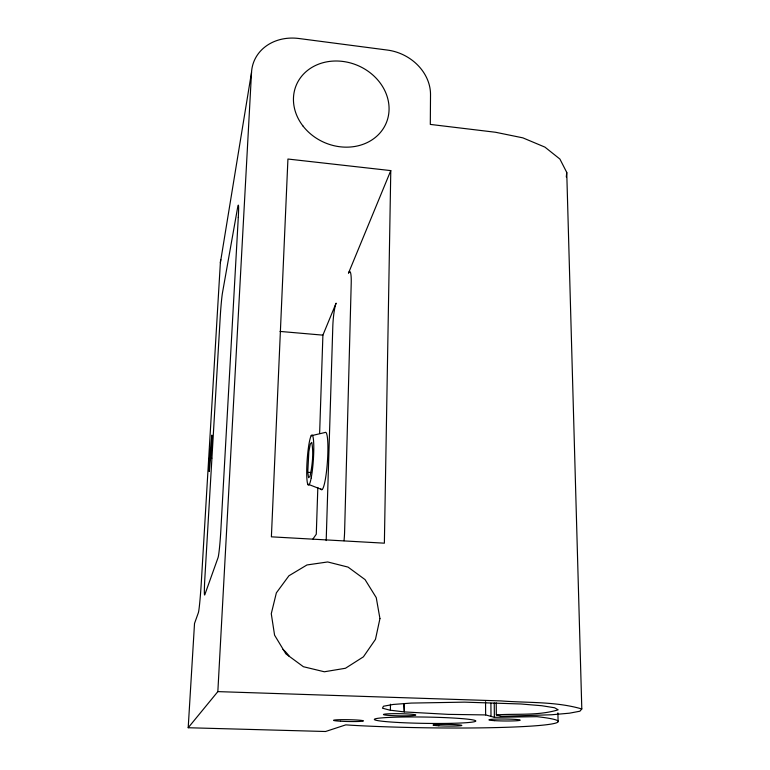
<?xml version="1.0" encoding="UTF-8"?>
<svg xmlns="http://www.w3.org/2000/svg" width="770" height="770" viewBox="0 0 770 770"><rect width="100%" height="100%" fill="white"/><g stroke="black" fill="none" stroke-linecap="round" stroke-linejoin="round"><path stroke-width="1.16" d="M307.759 472.328L308.837 451.634L310.329 443.982L311.783 442.365C313.756 453.607 312.302 465.263 310.031 476.361L308.578 477.689L307.759 472.328L311.07 472.539M390.39 710.219L390.477 704.232M390.785 170.603L384.374 543.177L271.387 536.834L287.932 159.034L390.785 170.603L348.464 273.186A19.414 2.743 -84.9 0 1 351.216 283.35L344.575 532.83A23.042 3.465 -86.6 0 1 344.026 540.732M326.191 540.569L332.804 326.547A18.239 2.435 -85.2 0 1 336.105 303.149L322.9 335.142L319.627 433.491M317.837 487.458L316.278 534.236L312.967 538.952M209.488 458.034L209.228 471.49L211.654 448.429L211.885 435.098L209.488 458.034L211.827 458.189M496.332 714.868C516.853 713.54 538.326 715.859 558.183 709.825L554.583 707.755L541.839 705.734L520.924 703.982L464.599 702.144L411.247 703.077L393.22 704.454L383.46 706.234L382.459 708.198L389.784 710.142L404.308 711.913L448.304 714.368L485.629 714.926L494.369 717.313L536.96 716.668A132.748 8.297 0.9 0 1 518.172 726.822A132.748 8.297 0.9 0 1 350.908 725.215L345.807 724.859L325.566 731.5L188.198 727.737L217.843 691.614L251.53 72.351A46.162 39.472 20.6 0 1 298.856 38.5L387.397 50.069A45.276 38.654 25.2 0 1 430.517 94.681L430.305 124.413L495.495 132.257L522.84 137.849L544.929 147.118L559.896 159.044L566.749 172.422L581.802 708.958L579.887 711.22L569.415 713.193L551.734 714.762L501.549 716.341L496.332 714.868L496.226 702.856M220.749 259.529A33.986 30.8 17.8 0 0 220.364 262.801L201.355 581.562A27.056 1.097 -86.2 0 1 198.342 612.776L194.521 623.45L188.198 727.737M566.297 176.965L566.749 172.422M220.364 262.801L251.53 72.351M311.109 435.762L325.132 432.471A28.759 3.831 -86.1 0 1 327.337 462.799A28.759 3.831 -86.1 0 1 320.84 488.892M217.843 691.614L501.087 700.921C527.931 703 555.747 701.354 581.802 708.958M280.039 331.427L322.9 335.142M307.673 484.051L321.927 489.624M403.74 703.568L404.308 711.913L404.202 703.539M557.904 712.876L558.086 721.249M494.244 702.933L494.369 717.313M490.904 703.174L491 716.389M485.552 701.701L485.629 714.926M282.975 649.437A36.671 36.017 -71.1 0 1 289.241 656.3M238.286 217.448L220.855 530.049A23.408 1.251 -86.2 0 1 217.997 557.798L204.781 594.777A19.837 0.895 -86.2 0 1 204.839 578.453L220.258 316.624A18.557 0.789 -85.7 0 1 222.492 292.725L237.641 207.477A21.907 1.068 -85.4 0 1 238.286 217.448M379.937 618.579L375.471 639.36L363.401 656.839L345.461 668.264L324.353 671.777L303.38 666.714L285.863 653.826L274.582 635.173L271.271 613.719L276.363 592.862L288.933 575.768L306.961 564.959L327.693 561.956L348.05 567.105L365.067 579.608L376.251 597.635L379.937 618.579M311.195 477.939A25.198 3.09 -86 0 0 312.707 435.83A25.198 3.09 -86 0 0 306.816 466.476A25.198 3.09 -86 0 0 311.195 477.939M302.918 125.934A48.789 41.965 23 0 0 385.173 125.298A48.789 41.965 23 0 0 335.691 61.003A48.789 41.965 23 0 0 302.918 125.934M390.197 715.494A16.209 1.078 0.9 0 0 415.656 715.128A16.209 1.078 0.9 0 0 392.671 713.684A16.209 1.078 0.9 0 0 390.197 715.494M399.389 722.539A50.82 3.167 0.9 0 0 475.802 720.99A50.82 3.167 0.9 0 0 399.765 717.072A50.82 3.167 0.9 0 0 399.389 722.539M494.542 720.653A15.621 0.982 0.6 0 0 519.923 720.345A15.621 0.982 0.6 0 0 499.114 719.026A15.621 0.982 0.6 0 0 494.542 720.653M438.756 725.773A14.38 0.837 0.8 0 0 461.702 725.533A14.38 0.837 0.8 0 0 441.845 724.378A14.38 0.837 0.8 0 0 438.756 725.773M340.513 721.221A14.919 0.905 1.1 0 0 363.469 720.932A14.919 0.905 1.1 0 0 341.736 719.671A14.919 0.905 1.1 0 0 340.513 721.221"/></g></svg>
